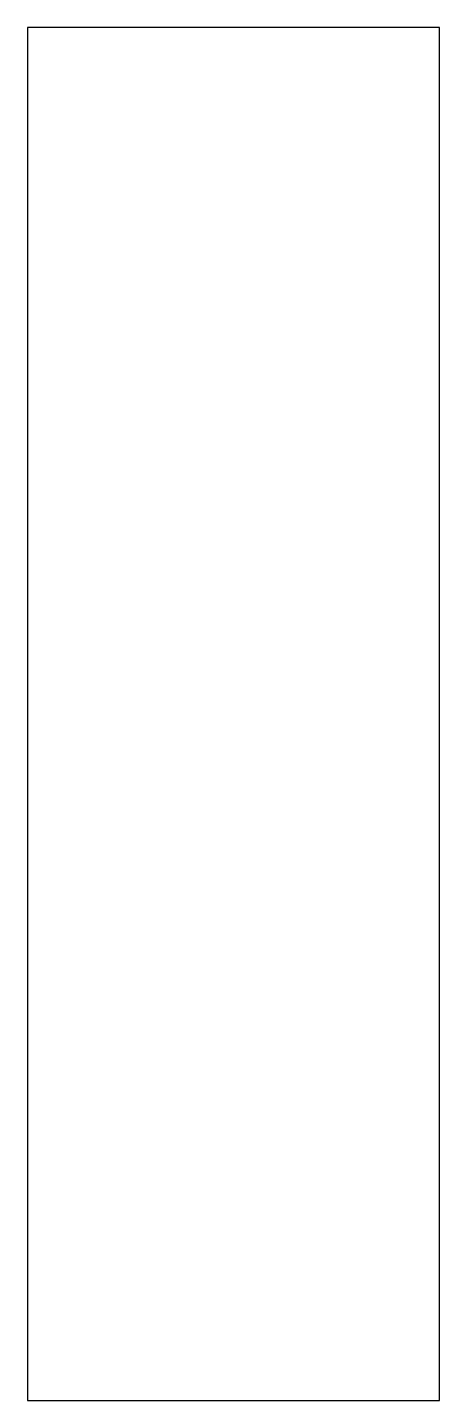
# Model space of a CAD drawing. Header units: metres. Extents: x -23 to -20, y 215 to 225.
import ezdxf

# ---------------------------------------------------------------- set-up
doc = ezdxf.new("R2010")
doc.units = ezdxf.units.M

msp = doc.modelspace()

# ---------------------------------------------------------------- linework, layer by layer
for p, q in [((-20, 225), (-23, 225)), ((-23, 225), (-23, 215)), ((-20, 215), (-20, 225)), ((-23, 215), (-20, 215))]:
    msp.add_line(p, q)

doc.saveas('drawing.dxf')
